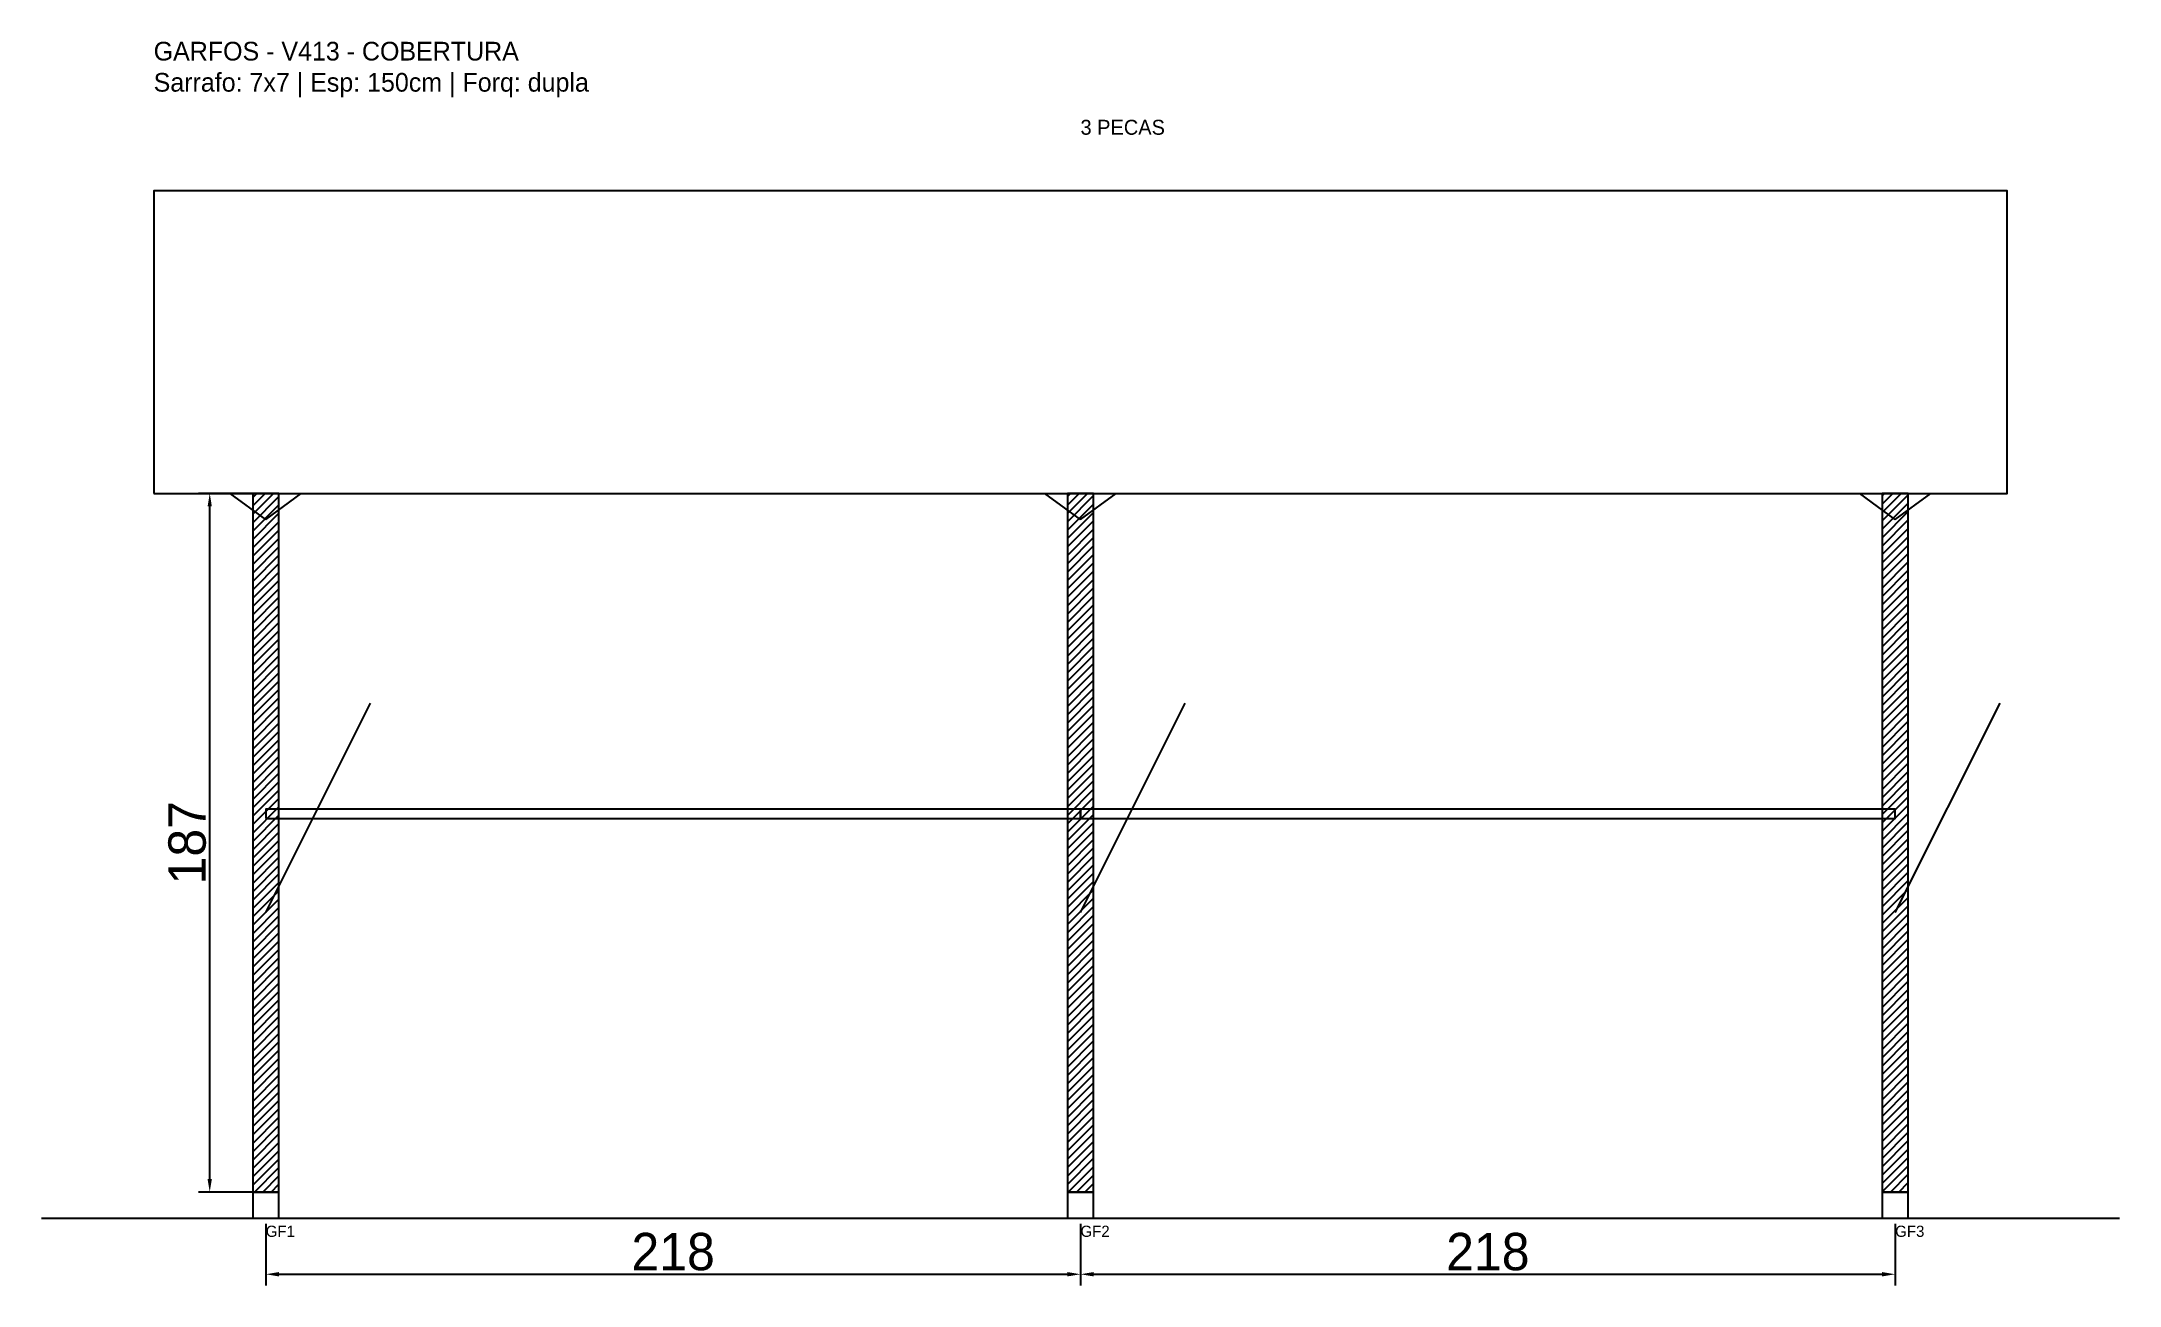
# Model space of a CAD drawing. Header units: metres. Extents: x -30 to 526, y -25 to 308.
import ezdxf

# ---------------------------------------------------------------- set-up
doc = ezdxf.new("R2010")
doc.units = ezdxf.units.M
for name, color, linetype in [('BARRA_ANCORAGEM', 1, 'Continuous'), ('COTA', 241, 'Continuous'), ('GARFOS OK', 3, 'Continuous'), ('NOME DA VIGA', 6, 'Continuous'), ('SARR_7x7', 40, 'Continuous'), ('TIRAS REESCORAMENTO', 252, 'Continuous'), ('VIGAS', 3, 'Continuous')]:
    doc.layers.add(name, color=color, linetype=linetype)
doc.dimstyles.new('EZ DXF', dxfattribs={"dimtxt": 10, "dimasz": 3.5, "dimexe": 3, "dimexo": 1.5, "dimgap": 1, "dimtad": 1, "dimdec": 1, "dimdsep": 46, "dimcen": 2.5, "dimazin": 3, "dimtfac": 1, "dimtmove": 0, "dimatfit": 3})

msp = doc.modelspace()

# ---------------------------------------------------------------- hatches: boundary and pattern name
at = {"layer": 'COTA'}
h = msp.add_hatch(dxfattribs=at)
h.set_pattern_fill('ANSI31', scale=0.5)
h.paths.add_polyline_path([(26.5, 0), (33.5, 0), (33.5, 187), (26.5, 187)])
h = msp.add_hatch(dxfattribs=at)
h.set_pattern_fill('ANSI31', scale=0.5)
h.paths.add_polyline_path([(244.505901, 0), (251.505901, 0), (251.505901, 187), (244.505901, 187)])
h = msp.add_hatch(dxfattribs=at)
h.set_pattern_fill('ANSI31', scale=0.5)
h.paths.add_polyline_path([(462.511802, 0), (469.511802, 0), (469.511802, 187), (462.511802, 187)])

# ---------------------------------------------------------------- linework, layer by layer
at = {"layer": 'BARRA_ANCORAGEM'}
for p, q in [((30, 74.8), (58.05, 130.9)), ((248.005901, 74.8), (276.055901, 130.9)), ((466.011802, 74.8), (494.061802, 130.9))]:
    msp.add_line(p, q, dxfattribs=at)
at = {"layer": 'GARFOS OK'}
for p, q in [((30, 180), (20.5, 187)), ((20.5, 187), (39.5, 187)), ((30, 180), (39.5, 187)), ((248.005901, 180), (238.505901, 187)), ((238.505901, 187), (257.505901, 187)), ((248.005901, 180), (257.505901, 187)), ((466.011802, 180), (456.511802, 187)), ((456.511802, 187), (475.511802, 187)), ((466.011802, 180), (475.511802, 187))]:
    msp.add_line(p, q, dxfattribs=at)
at = {"layer": 'GARFOS OK', "linetype": 'CONTINUOUS'}
msp.add_line((-30, -7), (526.011802, -7), dxfattribs=at)
at = {"layer": 'GARFOS OK'}
for points in [[(26.5, 0), (33.5, 0), (33.5, 187), (26.5, 187), (26.5, 0)], [(244.505901, 0), (251.505901, 0), (251.505901, 187), (244.505901, 187), (244.505901, 0)], [(462.511802, 0), (469.511802, 0), (469.511802, 187), (462.511802, 187), (462.511802, 0)]]:
    msp.add_lwpolyline(points, dxfattribs=at)
at = {"layer": 'SARR_7x7'}
for points in [[(26.5, -7), (33.5, -7), (33.5, 0), (26.5, 0), (26.5, -7)], [(244.505901, -7), (251.505901, -7), (251.505901, 0), (244.505901, 0), (244.505901, -7)], [(462.511802, -7), (469.511802, -7), (469.511802, 0), (462.511802, 0), (462.511802, -7)]]:
    msp.add_lwpolyline(points, dxfattribs=at)
at = {"layer": 'TIRAS REESCORAMENTO'}
for points in [[(30, 100), (248.005901, 100), (248.005901, 102.5), (30, 102.5), (30, 100)], [(248.005901, 100), (466.011802, 100), (466.011802, 102.5), (248.005901, 102.5), (248.005901, 100)]]:
    msp.add_lwpolyline(points, dxfattribs=at)
at = {"layer": 'VIGAS'}
msp.add_lwpolyline([(0, 187), (496.011802, 187), (496.011802, 268), (0, 268), (0, 187)], dxfattribs=at)

# ---------------------------------------------------------------- texts
at = {"layer": 'NOME DA VIGA'}
for s, height, p in [('3 PECAS', 4, (248.005901, 283)), ('GF1', 3, (30, -12)), ('GF2', 3, (248.005901, -12)), ('GF3', 3, (466.011802, -12))]:
    msp.add_text(s, height=height, dxfattribs=at).set_placement(p)
at = {"layer": 'NOME DA VIGA', "insert": (0, 293), "char_height": 5, "attachment_point": 7}
msp.add_mtext('GARFOS - V413 - COBERTURA\\PSarrafo: 7x7 | Esp: 150cm | Forq: dupla', dxfattribs=at)

# ---------------------------------------------------------------- dimensions: what is measured, and where the dimension line sits
at = {"layer": 'COTA'}
msp.add_linear_dim(base=(15, 0), p1=(30, 0), p2=(30, 187), angle=90, dimstyle='EZ DXF', dxfattribs=at).render()
for base, p1, p2 in [((30, -22), (30, -7), (248.005901, -7)), ((248.005901, -22), (248.005901, -7), (466.011802, -7))]:
    msp.add_linear_dim(base=base, p1=p1, p2=p2, dimstyle='EZ DXF', dxfattribs=at).render()

doc.saveas('drawing.dxf')
